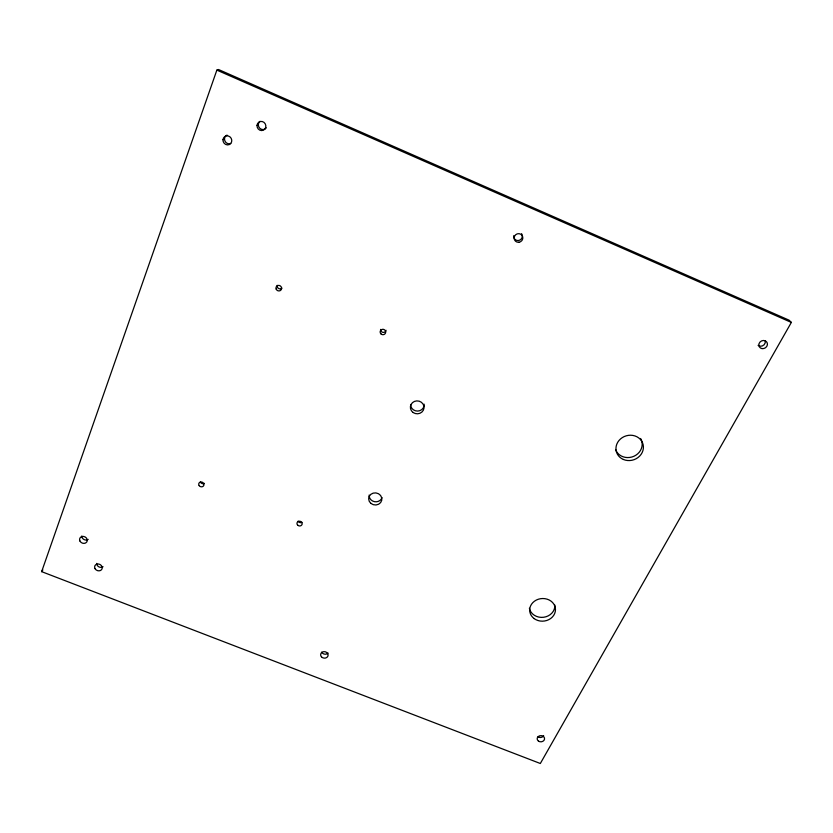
<?xml version="1.0" encoding="UTF-8"?>
<svg xmlns="http://www.w3.org/2000/svg" width="833" height="833" viewBox="0 0 833 833"><rect width="100%" height="100%" fill="white"/><g stroke="black" fill="none" stroke-linecap="round" stroke-linejoin="round"><path stroke-width="1.25" d="M41.65 571.646L216.861 70.118L218.485 69.503L789.09 320.174L791.35 322.423L540.325 763.497L41.65 571.646L42.858 569.897M216.861 70.118L791.35 322.423M301.973 522.301A2.614 2.353 14.1 0 1 298.11 521.146M424.174 404.182A6.789 6.425 4 0 1 417.635 411.075A6.789 6.425 4 0 1 410.607 404.526M381.993 497.676A6.581 6.029 8 0 1 374.423 501.653A6.581 6.029 8 0 1 369.175 495.031M204.418 483.369A2.655 2.384 22.7 0 1 200.399 481.963M386.075 330.305A2.78 2.686 13.3 0 1 382.941 332.377A2.78 2.686 13.3 0 1 380.598 329.41M281.918 288.156A2.843 2.707 36.2 0 1 277.191 285.323M266.31 127.824A4.613 4.352 63.7 0 1 259.729 128.188A4.613 4.352 63.7 0 1 259.938 121.358M521.573 233.698A4.384 4.248 -38.3 0 1 518.949 240.435A4.384 4.248 -38.3 0 1 513.753 235.635M765.194 340.718A4.394 3.936 -30.7 0 1 758.082 345.362M543.657 735.706A3.676 3.093 -2.5 0 1 537.962 736.799M328.087 653.051A3.738 3.238 9.4 0 1 321.684 652.135M103.053 566.711A3.873 3.332 23.7 0 1 98.888 566.856A3.873 3.332 23.7 0 1 96.722 563.4M88.204 539.378A3.926 3.374 25.5 0 1 84.008 539.524A3.926 3.374 25.5 0 1 81.79 536.004M230.751 143.484A4.592 4.3 59.5 0 1 224.931 140.964A4.592 4.3 59.5 0 1 227.045 135.092M554.809 605.029A12.839 11.266 -4.8 0 1 543.585 617.274A12.839 11.266 -4.8 0 1 529.382 608.257M640.608 438.481A13.744 12.495 -17.4 0 1 633.882 456.286A13.744 12.495 -17.4 0 1 615.587 449.549M370.883 503.382A6.622 6.06 8 0 0 381.733 500.289A6.622 6.06 8 0 0 373.153 493.136A6.622 6.06 8 0 0 370.883 503.382M413.126 412.502A6.841 6.456 4.1 0 0 423.987 408.139A6.841 6.456 4.1 0 0 414.48 401.402A6.841 6.456 4.1 0 0 413.126 412.502M276.171 289.093A2.863 2.728 35.9 0 0 281.002 289.967A2.863 2.728 35.9 0 0 279.159 285.438A2.863 2.728 35.9 0 0 276.171 289.093M199.17 485.629A2.666 2.395 22.6 0 0 203.71 485.597A2.666 2.395 22.6 0 0 201.117 481.963A2.666 2.395 22.6 0 0 199.17 485.629M297.704 525.165A2.624 2.364 14 0 0 302.087 524.342A2.624 2.364 14 0 0 298.922 521.25A2.624 2.364 14 0 0 297.704 525.165M380.879 333.804A2.801 2.707 13.2 0 0 385.596 332.836A2.801 2.707 13.2 0 0 382.305 329.347A2.801 2.707 13.2 0 0 380.879 333.804M80.01 541.148A3.946 3.394 25.4 0 0 86.674 542.106A3.946 3.394 25.4 0 0 83.592 536.442A3.946 3.394 25.4 0 0 80.01 541.148M222.994 139.715A4.623 4.332 59.3 0 0 229.242 144.588A4.623 4.332 59.3 0 0 229.908 136.799A4.623 4.332 59.3 0 0 222.994 139.715M257.033 125.325A4.644 4.384 63.5 0 0 263.27 130.25A4.644 4.384 63.5 0 0 264.019 122.389A4.644 4.384 63.5 0 0 257.033 125.325M518.855 242.278A4.404 4.28 -37.8 0 0 522.062 235.406A4.404 4.28 -37.8 0 0 514.534 236.249A4.404 4.28 -37.8 0 0 518.855 242.278M762.06 348.6A4.425 3.957 -30.6 0 0 767.276 343.081A4.425 3.957 -30.6 0 0 760.04 342.009A4.425 3.957 -30.6 0 0 762.06 348.6M538.462 741.11A3.696 3.103 -2.4 0 0 544.501 739.246A3.696 3.103 -2.4 0 0 539.628 735.81A3.696 3.103 -2.4 0 0 538.462 741.11M321.434 656.8A3.759 3.249 9.4 0 0 327.848 656.248A3.759 3.249 9.4 0 0 323.839 651.656A3.759 3.249 9.4 0 0 321.434 656.8M95.024 568.637A3.905 3.342 23.7 0 0 101.626 569.595A3.905 3.342 23.7 0 0 98.596 564.024A3.905 3.342 23.7 0 0 95.024 568.637M534.161 618.596A12.912 11.318 -4.7 0 0 555.247 611.724A12.912 11.318 -4.7 0 0 538.316 599.239A12.912 11.318 -4.7 0 0 534.161 618.596M623.396 459.472A13.838 12.557 -17.3 0 0 643.399 446.603A13.838 12.557 -17.3 0 0 622.261 437.627A13.838 12.557 -17.3 0 0 623.396 459.472"/></g></svg>
